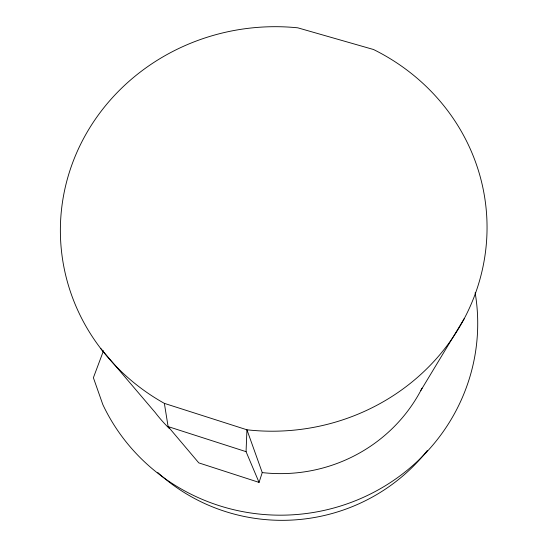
<?xml version="1.0" encoding="UTF-8"?>
<svg xmlns="http://www.w3.org/2000/svg" width="547" height="547" viewBox="0 0 547 547"><rect width="100%" height="100%" fill="white"/><g stroke="black" fill="none" stroke-linecap="round" stroke-linejoin="round"><path stroke-width="0.82" d="M259.052 482.399L246.061 451.665L246.936 429.792A213.385 202.205 -3.9 0 0 477.114 288.549A213.385 202.205 -3.9 0 0 373.533 49.517L297.78 27.822A213.385 202.205 -3.9 0 0 71.582 165.645A213.385 202.205 -3.9 0 0 164.36 403.371L168.107 426.585L198.793 462.885L259.052 482.399L262.245 472.587L246.936 429.792L164.36 403.371M103.513 350.709L93.387 377.724L102.836 404.595A196.359 190.677 -5 0 0 338.518 506.645A196.359 190.677 -5 0 0 475.152 292.754M420.882 390.414L464.28 318.552M168.107 426.585L246.061 451.665M100.641 348.405L155.232 412.547A157.023 152.415 -5 0 0 169.078 428.26M427.405 450.407A182.677 178.206 -5.5 0 1 157.803 472.54M422.058 388.151A157.023 152.415 -5 0 1 262.245 472.587"/></g></svg>
